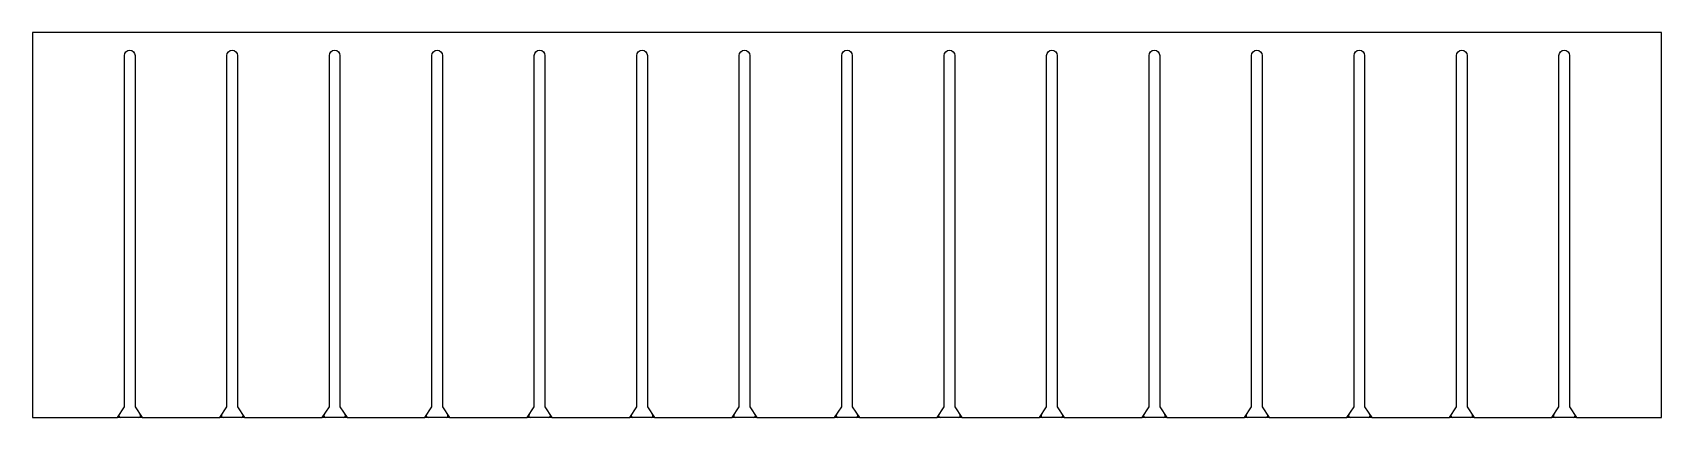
# Model space of a CAD drawing. Header units: millimetres. Extents: x -231 to 230, y -53 to 56.
import ezdxf

# ---------------------------------------------------------------- set-up
doc = ezdxf.new("R2010")
doc.units = ezdxf.units.MM
doc.layers.get('0').update_dxf_attribs({"linetype": 'CONTINUOUS'})

msp = doc.modelspace()

# ---------------------------------------------------------------- linework, layer by layer
for p, q in [((-199.5, -52.5), (-206.5, -52.5)), ((-170.5, -52.5), (-177.5, -52.5)), ((-141.5, -52.5), (-148.5, -52.5)), ((-112.5, -52.5), (-119.5, -52.5)), ((-83.5, -52.5), (-90.5, -52.5)), ((-54.5, -52.5), (-61.5, -52.5)), ((-25.5, -52.5), (-32.5, -52.5)), ((3.5, -52.5), (-3.5, -52.5)), ((32.5, -52.5), (25.5, -52.5)), ((61.5, -52.5), (54.5, -52.5)), ((90.5, -52.5), (83.5, -52.5)), ((119.5, -52.5), (112.5, -52.5)), ((148.5, -52.5), (141.5, -52.5)), ((177.5, -52.5), (170.5, -52.5)), ((206.5, -52.5), (199.5, -52.5))]:
    msp.add_line(p, q)
msp.add_lwpolyline([(-177.5, -52.5), (-175.5, -49.5), (-175.5, 50, -1), (-172.5, 50), (-172.5, -49.5), (-170.5, -52.5), (-148.5, -52.5), (-146.5, -49.5), (-146.5, 50, -1), (-143.5, 50), (-143.5, -49.5), (-141.5, -52.5), (-119.5, -52.5), (-117.5, -49.5), (-117.5, 50, -1), (-114.5, 50), (-114.5, -49.5), (-112.5, -52.5), (-90.5, -52.5), (-88.5, -49.5), (-88.5, 50, -1), (-85.5, 50), (-85.5, -49.5), (-83.5, -52.5), (-61.5, -52.5), (-59.5, -49.5), (-59.5, 50, -1), (-56.5, 50), (-56.5, -49.5), (-54.5, -52.5), (-32.5, -52.5), (-30.5, -49.5), (-30.5, 50, -1), (-27.5, 50), (-27.5, -49.5), (-25.5, -52.5), (-3.5, -52.5), (-1.5, -49.5), (-1.5, 50, -1), (1.5, 50), (1.5, -49.5), (3.5, -52.5), (25.5, -52.5), (27.5, -49.5), (27.5, 50, -1), (30.5, 50), (30.5, -49.5), (32.5, -52.5), (54.5, -52.5), (56.5, -49.5), (56.5, 50, -1), (59.5, 50), (59.5, -49.5), (61.5, -52.5), (83.5, -52.5), (85.5, -49.5), (85.5, 50, -1), (88.5, 50), (88.5, -49.5), (90.5, -52.5), (112.5, -52.5), (114.5, -49.5), (114.5, 50, -1), (117.5, 50), (117.5, -49.5), (119.5, -52.5), (141.5, -52.5), (143.5, -49.5), (143.5, 50, -1), (146.5, 50), (146.5, -49.5), (148.5, -52.5), (170.5, -52.5), (172.5, -49.5), (172.5, 50, -1), (175.5, 50), (175.5, -49.5), (177.5, -52.5), (199.5, -52.5), (201.5, -49.5), (201.5, 50, -1), (204.5, 50), (204.5, -49.5), (206.5, -52.5), (230.5, -52.5), (230.5, 56.5), (-230.5, 56.5), (-230.5, -52.5), (-206.5, -52.5), (-204.5, -49.5), (-204.5, 50, -1), (-201.5, 50), (-201.5, -49.5), (-199.5, -52.5)], format="xyb", close=True)
for centre, start, end in [((-205.57, -52), 146.3099, 270), ((-200.43, -52), -90, 33.69), ((-176.57, -52), 146.3099, 270), ((-171.43, -52), -90, 33.69), ((-147.57, -52), 146.3099, 270), ((-142.43, -52), -90, 33.69), ((-118.57, -52), 146.3099, 270), ((-113.43, -52), -90, 33.69), ((-89.57, -52), 146.3099, 270), ((-84.43, -52), -90, 33.69), ((-60.57, -52), 146.3099, 270), ((-55.43, -52), -90, 33.69), ((-31.57, -52), 146.3099, 270), ((-26.43, -52), -90, 33.69), ((-2.57, -52), 146.3099, 270), ((2.57, -52), -90, 33.69), ((26.43, -52), 146.3099, 270), ((31.57, -52), -90, 33.69), ((55.43, -52), 146.3099, 270), ((60.57, -52), -90, 33.69), ((84.43, -52), 146.3099, 270), ((89.57, -52), -90, 33.69), ((113.43, -52), 146.3099, 270), ((118.57, -52), -90, 33.69), ((142.43, -52), 146.3099, 270), ((147.57, -52), -90, 33.69), ((171.43, -52), 146.3099, 270), ((176.57, -52), -90, 33.69), ((200.43, -52), 146.3099, 270), ((205.57, -52), -90, 33.69)]:
    msp.add_arc(centre, 0.5, start, end)

doc.saveas('drawing.dxf')
